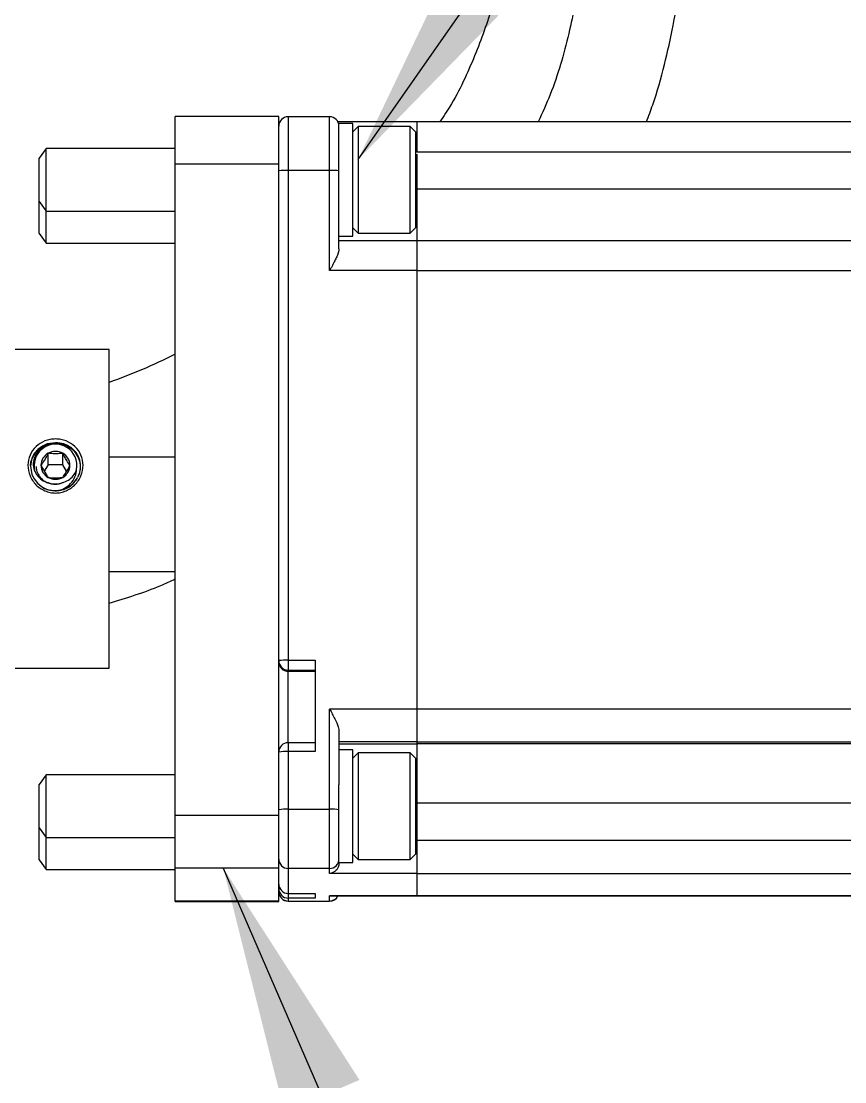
# Model space of a CAD drawing. Header units: millimetres. Extents: x 0 to 279, y 0 to 216.
# Drawn here: x 241.81 to 252.75, y 162.31 to 176.4 of the extents above; entities that cross this region are included whole.
import ezdxf

# ---------------------------------------------------------------- set-up
doc = ezdxf.new("R2010")
doc.units = ezdxf.units.MM
doc.layers.add('DIM', color=1, linetype='Continuous')
doc.dimstyles.new('SLDDIMSTYLE0', dxfattribs={"dimtxt": 0.18, "dimasz": 3.302, "dimexe": 0, "dimexo": 0.0625, "dimgap": 0, "dimtad": 0, "dimtih": 1, "dimtoh": 1, "dimdec": 0, "dimrnd": 1e-09, "dimzin": 0, "dimdsep": 46, "dimtxsty": 'Standard', "dimsah": 1, "dimcen": 0.09, "dimadec": 0, "dimazin": 0, "dimtfac": 3.302, "dimtdec": 0, "dimtofl": 0, "dimtmove": 0, "dimatfit": 3, "dimfxl": 0, "dimfrac": 2, "dimtolj": 1, "dimtzin": 0, "dimarcsym": 0})

msp = doc.modelspace()

# ---------------------------------------------------------------- linework, layer by layer
at = {"color": 7, "linetype": 'Continuous', "lineweight": 25}
for p, q in [((245.228, 175.136), (243.853, 175.136)), ((243.853, 174.503), (243.853, 175.136)), ((245.228, 174.503), (245.228, 175.136)), ((245.903, 175.132), (245.353, 175.132)), ((247.062, 175.063), (246.015, 175.063)), ((246.212, 175.044), (246.028, 175.044)), ((246.028, 174.084), (246.028, 175.044)), ((246.212, 173.544), (246.212, 175.044)), ((257.312, 175.063), (247.062, 175.063)), ((247.062, 175.063), (247.062, 174.668)), ((246.283, 175.003), (246.212, 174.932)), ((246.974, 175.003), (246.283, 175.003)), ((246.283, 175.003), (246.283, 173.586)), ((247.045, 174.932), (246.974, 175.003)), ((246.974, 173.586), (246.974, 175.003)), ((247.045, 174.932), (247.045, 173.657)), ((242.135, 174.711), (242.045, 174.582)), ((243.853, 174.711), (242.135, 174.711)), ((242.135, 173.878), (242.135, 174.711)), ((247.062, 174.668), (257.312, 174.668)), ((247.062, 174.636), (247.062, 174.169)), ((242.045, 174.006), (242.045, 174.582)), ((245.228, 174.503), (243.853, 174.503)), ((243.853, 165.848), (243.853, 174.503)), ((245.228, 165.848), (245.228, 174.503)), ((245.353, 174.42), (245.353, 167.912)), ((245.903, 174.42), (245.353, 174.42)), ((245.903, 173.088), (245.903, 174.42)), ((246.028, 173.379), (246.028, 174.084)), ((247.062, 174.169), (247.062, 173.484)), ((257.312, 174.169), (247.062, 174.169)), ((242.045, 174.006), (242.135, 173.878)), ((242.045, 173.583), (242.045, 174.006)), ((242.135, 173.878), (243.853, 173.878)), ((242.135, 173.454), (242.135, 173.878)), ((246.212, 173.657), (246.283, 173.586)), ((246.974, 173.586), (247.045, 173.657)), ((242.045, 173.583), (242.135, 173.454)), ((246.028, 173.544), (246.212, 173.544)), ((246.283, 173.586), (246.974, 173.586)), ((242.135, 173.454), (243.853, 173.454)), ((247.062, 173.484), (246.028, 173.484)), ((257.312, 173.484), (247.062, 173.484)), ((247.062, 173.484), (247.062, 173.088)), ((247.062, 173.088), (245.903, 173.088)), ((247.062, 173.088), (247.062, 167.262)), ((247.062, 173.088), (257.312, 173.088)), ((242.973, 172.038), (241.053, 172.038)), ((242.973, 167.885), (242.973, 172.038)), ((242.165, 170.508), (242.165, 170.661)), ((242.357, 170.508), (242.357, 170.661)), ((242.973, 170.612), (243.853, 170.612)), ((242.165, 170.508), (242.112, 170.421)), ((242.357, 170.508), (242.165, 170.508)), ((242.409, 170.421), (242.357, 170.508)), ((242.973, 169.088), (243.853, 169.088)), ((242.973, 167.804), (242.973, 167.885)), ((245.353, 167.912), (245.712, 167.912)), ((245.353, 167.912), (245.353, 167.78)), ((245.712, 167.912), (245.712, 166.696)), ((241.053, 167.804), (242.973, 167.804)), ((245.353, 167.78), (245.712, 167.78)), ((245.353, 167.763), (245.353, 167.78)), ((245.353, 167.763), (245.712, 167.763)), ((247.062, 167.262), (245.903, 167.262)), ((245.903, 165.931), (245.903, 167.262)), ((247.062, 167.262), (247.062, 166.825)), ((257.312, 167.262), (247.062, 167.262)), ((246.028, 166.959), (246.028, 166.254)), ((245.712, 166.815), (245.353, 166.815)), ((247.062, 166.825), (246.028, 166.825)), ((246.028, 166.8), (247.062, 166.8)), ((246.212, 166.722), (246.028, 166.722)), ((246.212, 165.222), (246.212, 166.722)), ((247.062, 166.825), (247.062, 166.8)), ((247.062, 166.825), (257.312, 166.825)), ((247.062, 166.8), (247.062, 166.013)), ((257.312, 166.8), (247.062, 166.8)), ((245.353, 166.696), (245.353, 165.931)), ((245.712, 166.696), (245.353, 166.696)), ((246.283, 166.68), (246.212, 166.609)), ((246.974, 166.68), (246.283, 166.68)), ((246.283, 166.68), (246.283, 165.263)), ((247.045, 166.609), (246.974, 166.68)), ((246.974, 165.263), (246.974, 166.68)), ((247.045, 166.609), (247.045, 165.334)), ((242.135, 166.388), (242.045, 166.259)), ((243.853, 166.388), (242.135, 166.388)), ((242.135, 165.555), (242.135, 166.388)), ((242.045, 165.684), (242.045, 166.259)), ((246.028, 165.222), (246.028, 166.254)), ((245.353, 165.931), (245.353, 165.144)), ((245.353, 165.931), (245.903, 165.931)), ((245.903, 165.144), (245.903, 165.931)), ((247.062, 166.013), (247.062, 165.513)), ((257.312, 166.013), (247.062, 166.013)), ((245.228, 165.848), (243.853, 165.848)), ((243.853, 165.148), (243.853, 165.848)), ((245.228, 165.148), (245.228, 165.848)), ((242.045, 165.684), (242.135, 165.555)), ((242.045, 165.26), (242.045, 165.684)), ((242.135, 165.555), (243.853, 165.555)), ((242.135, 165.131), (242.135, 165.555)), ((247.062, 165.513), (247.062, 165.076)), ((257.312, 165.513), (247.062, 165.513)), ((246.212, 165.334), (246.283, 165.263)), ((246.974, 165.263), (247.045, 165.334)), ((242.045, 165.26), (242.135, 165.131)), ((246.028, 165.222), (246.212, 165.222)), ((246.028, 165.216), (246.028, 165.222)), ((246.283, 165.263), (246.974, 165.263)), ((242.135, 165.131), (243.853, 165.131)), ((245.228, 165.148), (243.853, 165.148)), ((243.853, 164.707), (243.853, 165.148)), ((245.228, 164.707), (245.228, 165.148)), ((245.903, 165.144), (245.353, 165.144)), ((245.353, 165.144), (245.353, 164.812)), ((245.903, 165.076), (245.903, 165.144)), ((247.062, 165.076), (245.903, 165.076)), ((247.062, 165.076), (247.062, 164.779)), ((247.062, 165.076), (257.312, 165.076)), ((245.353, 164.812), (245.712, 164.812)), ((245.353, 164.812), (245.712, 164.812)), ((245.353, 164.75), (245.353, 164.711)), ((245.712, 164.75), (245.353, 164.75)), ((245.712, 164.812), (245.712, 164.75)), ((247.062, 164.779), (245.903, 164.779)), ((245.903, 164.711), (245.903, 164.779)), ((245.915, 164.779), (247.062, 164.779)), ((247.062, 164.779), (257.28, 164.779)), ((247.062, 164.779), (247.062, 164.779)), ((257.312, 164.779), (247.062, 164.779)), ((245.228, 164.707), (243.853, 164.707)), ((243.853, 164.706), (243.853, 164.707)), ((243.853, 164.706), (245.228, 164.706)), ((245.228, 164.706), (245.228, 164.707)), ((245.353, 164.711), (245.903, 164.711)), ((245.353, 164.71), (245.903, 164.71))]:
    msp.add_line(p, q, dxfattribs=at)
at = {"color": 8, "linetype": 'Continuous', "lineweight": 25}
for p, q in [((245.353, 175.132), (245.353, 174.42)), ((245.903, 174.42), (245.903, 175.132)), ((247.062, 174.668), (247.045, 174.668)), ((247.045, 174.169), (247.062, 174.169)), ((245.353, 166.815), (245.353, 167.763)), ((245.353, 166.815), (245.353, 166.696)), ((247.062, 166.013), (247.045, 166.013)), ((247.062, 165.513), (247.045, 165.513)), ((245.353, 164.812), (245.353, 164.812)), ((245.353, 164.812), (245.353, 164.75)), ((245.353, 164.711), (245.353, 164.71)), ((245.903, 164.71), (245.903, 164.711))]:
    msp.add_line(p, q, dxfattribs=at)
at = {"color": 7, "linetype": 'Continuous', "lineweight": 25, "flags": 128}
msp.add_lwpolyline([(242.261, 170.801), (242.149, 170.784), (242.086, 170.756), (242.025, 170.712), (241.977, 170.656), (241.947, 170.597), (241.928, 170.49), (241.947, 170.38), (241.977, 170.319), (242.025, 170.259), (242.086, 170.21), (242.149, 170.18), (242.26, 170.16), (242.373, 170.18), (242.436, 170.21), (242.497, 170.258), (242.545, 170.319), (242.545, 170.319)], dxfattribs=at)
at = {"color": 7, "linetype": 'Continuous', "lineweight": 25}
for centre, radius, start, end in [((245.353, 175.007), 0.125, 90, 180), ((245.903, 175.007), 0.125, 0, 90), ((245.322, 173.8), 0.62, 87.1192, 98.7021), ((245.935, 173.8), 0.62, 81.2979, 92.8808), ((242.261, 170.496), 0.285, 349.3578, 196.7621), ((242.261, 170.487), 0.199, 61.0738, 118.9262), ((242.252, 170.499), 0.184, 118.4888, 179.5593), ((242.269, 170.499), 0.184, 0.4407, 61.5112), ((242.252, 170.502), 0.184, 180.4407, 241.5112), ((242.269, 170.502), 0.184, 298.4888, 359.5593), ((242.261, 170.514), 0.199, 241.0738, 298.9262), ((242.267, 170.499), 0.331, 286.288, 330.6085), ((245.322, 167.292), 0.62, 87.1192, 98.7021), ((245.353, 167.905), 0.125, 180.0371, 270.0371), ((245.353, 167.888), 0.125, 180.0371, 270.0371), ((245.353, 166.69), 0.125, 90, 180), ((245.322, 166.077), 0.62, 87.1192, 98.7021), ((245.322, 165.311), 0.62, 87.1192, 98.7021), ((245.935, 165.311), 0.62, 81.2979, 92.8808), ((245.353, 165.269), 0.125, 180.0371, 270.0371), ((245.903, 165.269), 0.125, 269.9629, 359.9629), ((245.353, 164.937), 0.125, 180, 270), ((245.353, 164.937), 0.125, 180.0371, 270.0371), ((245.353, 164.875), 0.125, 180.0371, 270.0371), ((245.353, 164.836), 0.125, 180.0371, 270.0371), ((245.353, 164.835), 0.125, 180, 270), ((245.903, 164.835), 0.125, 270, 332.9854)]:
    msp.add_arc(centre, radius, start, end, dxfattribs=at)
at = {"color": 8, "linetype": 'Continuous', "lineweight": 25}
for centre, radius, start, end in [((245.243, 164.841), 0.0376, 89.9642, 113.0086), ((245.903, 164.836), 0.125, 269.9826, 332.4819)]:
    msp.add_arc(centre, radius, start, end, dxfattribs=at)
at = {"color": 7, "linetype": 'Continuous', "lineweight": 25}
for points, knots in [([(250.115, 175.063), (250.143, 175.14), (250.237, 175.39), (250.355, 175.818), (250.483, 176.381), (250.583, 177.018), (250.641, 177.777), (250.629, 178.636), (250.53, 179.511), (250.373, 180.266), (250.206, 180.854), (250.052, 181.3), (249.878, 181.723), (249.649, 182.191), (249.336, 182.698), (248.937, 183.197), (248.489, 183.638), (247.938, 184.072), (247.309, 184.459), (246.553, 184.814), (245.77, 185.092), (244.96, 185.306), (244.309, 185.433), (243.76, 185.518), (243.239, 185.585), (242.562, 185.648), (241.717, 185.699), (240.756, 185.725), (240.08, 185.726), (239.732, 185.726)], [0, 0, 0, 0, 0.013499, 0.04439, 0.074212, 0.110014, 0.152332, 0.201713, 0.253924, 0.29935, 0.33012, 0.355321, 0.377377, 0.405787, 0.441082, 0.475123, 0.510592, 0.543666, 0.589171, 0.63013, 0.678268, 0.722622, 0.764134, 0.784141, 0.811204, 0.84789, 0.893141, 0.945014, 1, 1, 1, 1]), ([(239.732, 184.393), (240.084, 184.392), (240.774, 184.391), (241.769, 184.364), (242.675, 184.304), (243.464, 184.217), (244.253, 184.092), (245.094, 183.905), (246.022, 183.6), (246.831, 183.207), (247.468, 182.762), (247.92, 182.335), (248.263, 181.904), (248.541, 181.439), (248.785, 180.898), (249, 180.253), (249.169, 179.542), (249.284, 178.745), (249.316, 177.906), (249.25, 177.047), (249.09, 176.225), (248.904, 175.565), (248.731, 175.184), (248.676, 175.063)], [0, 0, 0, 0, 0.061911, 0.121537, 0.175693, 0.222602, 0.261317, 0.317538, 0.37634, 0.437031, 0.480862, 0.519073, 0.552388, 0.583621, 0.620686, 0.663834, 0.711407, 0.758122, 0.81642, 0.870755, 0.921929, 0.975283, 1, 1, 1, 1]), ([(240.97, 184.381), (241.168, 184.372), (241.623, 184.351), (242.302, 184.262), (242.98, 184.132), (243.685, 183.946), (244.389, 183.693), (245.064, 183.365), (245.599, 183.033), (246.022, 182.713), (246.365, 182.408), (246.7, 182.062), (247.034, 181.653), (247.358, 181.164), (247.643, 180.624), (247.892, 180.009), (248.087, 179.318), (248.209, 178.604), (248.252, 177.878), (248.2, 177.183), (248.054, 176.517), (247.802, 175.845), (247.568, 175.354), (247.393, 175.102), (247.367, 175.063)], [0, 0, 0, 0, 0.040189, 0.092475, 0.139101, 0.180836, 0.241235, 0.292241, 0.335576, 0.372418, 0.403665, 0.43286, 0.475642, 0.517522, 0.561162, 0.610709, 0.666145, 0.724336, 0.779534, 0.831764, 0.882365, 0.934638, 0.98995, 1, 1, 1, 1]), ([(246.028, 173.379), (246.028, 173.37), (246.027, 173.355), (246.022, 173.335), (246.016, 173.316), (246.008, 173.295), (245.998, 173.27), (245.986, 173.244), (245.972, 173.217), (245.957, 173.187), (245.94, 173.155), (245.922, 173.123), (245.91, 173.1), (245.904, 173.089), (245.903, 173.088)], [0, 0, 0, 0, 0.1151605, 0.1736158, 0.2328097, 0.3180537, 0.4039624, 0.4916183, 0.5797577, 0.6822613, 0.785343, 0.8900806, 0.9953391, 1, 1, 1, 1]), ([(243.853, 171.981), (243.849, 171.979), (243.57, 171.827), (243.269, 171.713), (242.973, 171.601)], [0, 0, 0, 0, 0.0138613, 1, 1, 1, 1]), ([(242.261, 170.851), (242.285, 170.849), (242.333, 170.847), (242.425, 170.819), (242.527, 170.756), (242.607, 170.64), (242.637, 170.501), (242.607, 170.359), (242.527, 170.236), (242.425, 170.167), (242.332, 170.138), (242.261, 170.13), (242.189, 170.138), (242.097, 170.167), (241.994, 170.236), (241.914, 170.359), (241.885, 170.501), (241.915, 170.641), (241.995, 170.757), (242.097, 170.819), (242.189, 170.847), (242.237, 170.849), (242.261, 170.851)], [0, 0, 0, 0, 0.030863, 0.062197, 0.124436, 0.187094, 0.25002, 0.312949, 0.375574, 0.437846, 0.469239, 0.50015, 0.530966, 0.562303, 0.624458, 0.687121, 0.7501, 0.813074, 0.875722, 0.937865, 0.969183, 1, 1, 1, 1]), ([(242.265, 170.788), (242.248, 170.789), (242.201, 170.791), (242.126, 170.769), (242.049, 170.726), (241.987, 170.666), (241.943, 170.584), (241.921, 170.518), (241.928, 170.48), (241.928, 170.478)], [0, 0, 0, 0, 0.1005048, 0.2684846, 0.4390008, 0.6059722, 0.7679341, 0.9924743, 1, 1, 1, 1]), ([(241.989, 170.414), (241.98, 170.444), (241.963, 170.504), (241.979, 170.598), (242.025, 170.682), (242.099, 170.749), (242.193, 170.788), (242.296, 170.796), (242.399, 170.771), (242.489, 170.714), (242.555, 170.631), (242.59, 170.53), (242.59, 170.443), (242.574, 170.379), (242.561, 170.351), (242.555, 170.337)], [0, 0, 0, 0, 0.0799185, 0.1598371, 0.2397322, 0.3212054, 0.4045089, 0.4878009, 0.5721462, 0.6588348, 0.7455197, 0.8327529, 0.9228268, 0.9610122, 1, 1, 1, 1]), ([(242.561, 170.352), (242.566, 170.361), (242.588, 170.404), (242.6, 170.49), (242.584, 170.585), (242.545, 170.659), (242.499, 170.714), (242.439, 170.757), (242.36, 170.793), (242.299, 170.798), (242.261, 170.801)], [0, 0, 0, 0, 0.047648, 0.21849, 0.3893, 0.493123, 0.609055, 0.725819, 0.829982, 1, 1, 1, 1]), ([(242.165, 170.661), (242.151, 170.635), (242.127, 170.59), (242.093, 170.536), (242.076, 170.511), (242.068, 170.501)], [0, 0, 0, 0, 0.439105, 0.751358, 1, 1, 1, 1]), ([(242.357, 170.661), (242.348, 170.66), (242.318, 170.656), (242.263, 170.653), (242.206, 170.656), (242.176, 170.66), (242.165, 170.661)], [0, 0, 0, 0, 0.156025, 0.493707, 0.819058, 1, 1, 1, 1]), ([(242.453, 170.501), (242.44, 170.52), (242.416, 170.554), (242.382, 170.614), (242.365, 170.646), (242.357, 170.661)], [0, 0, 0, 0, 0.439105, 0.751358, 1, 1, 1, 1]), ([(241.989, 170.414), (241.996, 170.401), (242.018, 170.36), (242.074, 170.304), (242.136, 170.276), (242.17, 170.268), (242.174, 170.267)], [0, 0, 0, 0, 0.18396, 0.585803, 0.947313, 1, 1, 1, 1]), ([(242.004, 170.486), (242.005, 170.468), (242.008, 170.432), (242.029, 170.381), (242.062, 170.333), (242.106, 170.294), (242.16, 170.266), (242.218, 170.251), (242.278, 170.249), (242.331, 170.259), (242.361, 170.273), (242.373, 170.278)], [0, 0, 0, 0, 0.107287, 0.223457, 0.337286, 0.455475, 0.575307, 0.693367, 0.807099, 0.923451, 1, 1, 1, 1]), ([(242.068, 170.501), (242.082, 170.475), (242.106, 170.43), (242.14, 170.375), (242.157, 170.351), (242.165, 170.34)], [0, 0, 0, 0, 0.439105, 0.751358, 1, 1, 1, 1]), ([(242.357, 170.34), (242.371, 170.36), (242.394, 170.394), (242.429, 170.454), (242.446, 170.486), (242.453, 170.501)], [0, 0, 0, 0, 0.439105, 0.751358, 1, 1, 1, 1]), ([(242.359, 170.182), (242.388, 170.199), (242.448, 170.235), (242.513, 170.322), (242.538, 170.397), (242.541, 170.438), (242.541, 170.444)], [0, 0, 0, 0, 0.296512, 0.624808, 0.953918, 1, 1, 1, 1]), ([(242.373, 170.278), (242.4, 170.289), (242.453, 170.312), (242.51, 170.373), (242.532, 170.421), (242.541, 170.444)], [0, 0, 0, 0, 0.3484655, 0.6971119, 1, 1, 1, 1]), ([(242.165, 170.34), (242.176, 170.339), (242.206, 170.335), (242.263, 170.332), (242.318, 170.335), (242.348, 170.339), (242.357, 170.34)], [0, 0, 0, 0, 0.180942, 0.506293, 0.843975, 1, 1, 1, 1]), ([(242.174, 170.267), (242.183, 170.265), (242.22, 170.253), (242.29, 170.249), (242.345, 170.268), (242.373, 170.278)], [0, 0, 0, 0, 0.14307, 0.566595, 1, 1, 1, 1]), ([(242.186, 170.172), (242.216, 170.167), (242.283, 170.155), (242.39, 170.183), (242.491, 170.243), (242.534, 170.306), (242.555, 170.337)], [0, 0, 0, 0, 0.208194, 0.471191, 0.740388, 1, 1, 1, 1]), ([(242.078, 170.219), (242.083, 170.214), (242.116, 170.187), (242.194, 170.168), (242.286, 170.163), (242.34, 170.177), (242.359, 170.182)], [0, 0, 0, 0, 0.069189, 0.440319, 0.796114, 1, 1, 1, 1]), ([(242.973, 168.671), (243.205, 168.74), (243.506, 168.829), (243.789, 168.961), (243.853, 168.99)], [0, 0, 0, 0, 0.773123, 1, 1, 1, 1]), ([(245.903, 167.262), (245.904, 167.262), (245.928, 167.218), (245.971, 167.138), (246.019, 167.034), (246.026, 166.98), (246.028, 166.959)], [0, 0, 0, 0, 0.004677, 0.420388, 0.767196, 1, 1, 1, 1]), ([(246.028, 165.216), (246.026, 165.196), (246.019, 165.147), (245.971, 165.095), (245.928, 165.078), (245.904, 165.076), (245.903, 165.076)], [0, 0, 0, 0, 0.232804, 0.579612, 0.995323, 1, 1, 1, 1]), ([(245.903, 164.779), (245.904, 164.779), (245.907, 164.779), (245.911, 164.779), (245.915, 164.78)], [0, 0, 0, 0, 0.069231, 1, 1, 1, 1])]:
    msp.add_open_spline(points, degree=3, knots=knots, dxfattribs=at)

# ---------------------------------------------------------------- leaders
at = {"layer": 'DIM'}
for points in [[(246.283, 174.565), (251.365, 181.841)], [(239.887, 167.968), (242.338, 150.263)], [(244.49, 165.148), (247.292, 158.678)]]:
    msp.add_leader(points, dimstyle='SLDDIMSTYLE0', dxfattribs=at)

doc.saveas('drawing.dxf')
